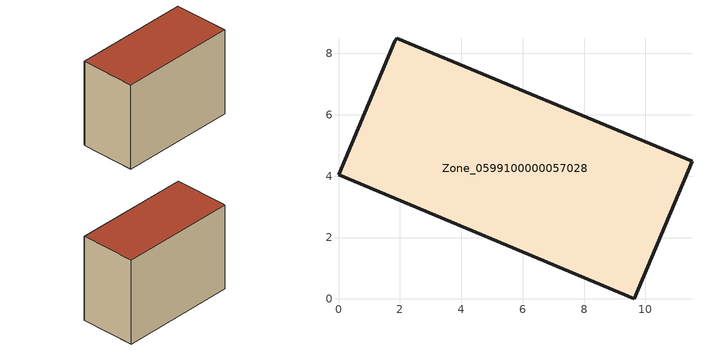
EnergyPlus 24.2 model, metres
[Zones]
Zone_0599100000057028
 floor ground (C_G): 1.83,8.39 1.9,8.5 11.52,4.48 9.64,0 0,4.04 z0
 wall outside (C_F): 9.64,0 11.52,4.48 1.9,8.5 1.83,8.39 0,4.04 9.64,0 z0:7.59
 roof outside (C_R): 1.9,8.5 1.83,8.39 0,4.04 9.64,0 11.52,4.48 z7.59
[BUILDING]
Pand.0599100000057028: North Axis=0; Terrain=City; Loads Convergence Tolerance Value=0.04; Temperature Convergence Tolerance Value=0.4; Solar Distribution=FullExterior; Maximum Number of Warmup Days=25; Minimum Number of Warmup Days=1
[Site:Location]
Rotterdam.The.Hague.AP_ZH_NLD Design_Conditions: Latitude=51.96; Longitude=4.45; Time Zone=1; Elevation=-4.5
[SITE:GROUNDTEMPERATURE:BUILDINGSURFACE]
18, 18, 18, 18, 18, 18, 18, 18, 18, 18, 18, 18
[MATERIAL] Thermal Absorptance=0.9; Solar Absorptance=0.7; Visible Absorptance=0.7
Name | Roughness | Thickness | Conductivity | Density | Specific Heat
G.TI.1946 | MediumSmooth | 0.15 | 1 | 540 | 1210
F.TI.1946 | Rough | 0.3 | 0.857143 | 1920 | 840
R.TI.1946 | MediumRough | 0.2 | 0.1 | 1500 | 1000
[CONSTRUCTION]
C_G: G.TI.1946
C_F: F.TI.1946
C_R: R.TI.1946
[ZONE]
Zone_0599100000057028: Type=1; Multiplier=1; Ceiling Height=Autocalculate; Volume=Autocalculate; Floor Area=autocalculate; Part of Total Floor Area=Yes
[ZONEINFILTRATION:DESIGNFLOWRATE]
Infil_Zone_0599100000057028: Zone or ZoneList or Space or SpaceList=Zone_0599100000057028; Schedule=AlwaysOn; Design Flow Rate Calculation Method=Flow/Area; Flow Rate per Floor Area=0.003; Constant Term Coefficient=1; Temperature Term Coefficient=0; Velocity Term Coefficient=0; Velocity Squared Term Coefficient=0
[HVACTEMPLATE:ZONE:IDEALLOADSAIRSYSTEM]
Zone_0599100000057028: Maximum Heating Supply Air Temperature=50; Minimum Cooling Supply Air Temperature=13; Maximum Heating Supply Air Humidity Ratio=0.0156; Minimum Cooling Supply Air Humidity Ratio=0.0077; Heating Limit=NoLimit; Cooling Limit=NoLimit; Dehumidification Control Type=ConstantSensibleHeatRatio; Cooling Sensible Heat Ratio=0.7; Dehumidification Setpoint=60; Humidification Control Type=None; Humidification Setpoint=30; Outdoor Air Method=None; Outdoor Air Flow Rate per Person=0.00944; Outdoor Air Flow Rate per Zone Floor Area=0; Outdoor Air Flow Rate per Zone=0; Demand Controlled Ventilation Type=None; Outdoor Air Economizer Type=NoEconomizer; Heat Recovery Type=None; Sensible Heat Recovery Effectiveness=0.7; Latent Heat Recovery Effectiveness=0.65
[ZONECONTROL:THERMOSTAT]
ThermostatControl_Zone_0599100000057028: Zone or ZoneList=Zone_0599100000057028; Control Type Schedule=DualSetpointControlType; Control 1=Thermostat_Zone_0599100000057028; Temperature Difference Between Cutout And Setpoint=0
[THERMOSTATSETPOINT:DUALSETPOINT]
Thermostat_Zone_0599100000057028: Heating Setpoint Temperature Schedule=HeatingSetpoint_Zone_0599100000057028; Cooling Setpoint Temperature Schedule=CoolingSetpoint_Zone_0599100000057028
[SCHEDULE:COMPACT]
HeatingSetpoint_Zone_0599100000057028: Through: 12/31, For: AllDays, Until: 24:00, 21
CoolingSetpoint_Zone_0599100000057028: Through: 12/31, For: AllDays, Until: 24:00, 24
DualSetpointControlType: Through: 12/31, For: AllDays, Until: 24:00, 4
AlwaysOn: Through: 12/31, For: AllDays, Until: 24:00, 1
